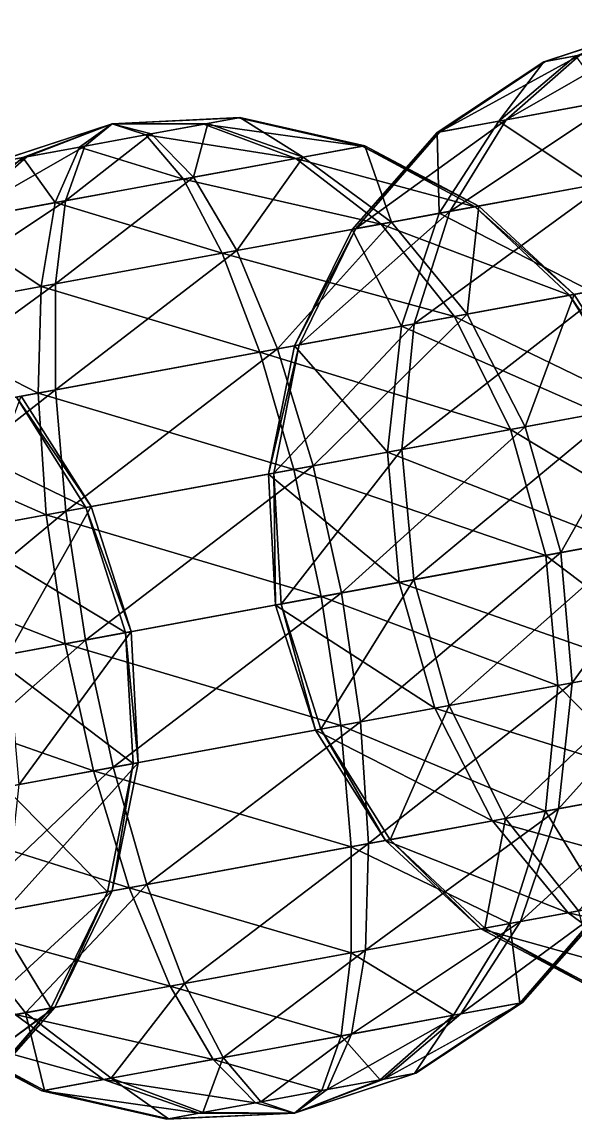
# Model space of a CAD drawing. Header units: metres. Extents: x -550 to 12, y -466 to 28.
# Drawn here: x -115.4 to -82.4, y -279.7 to -214.3 of the extents above; entities that cross this region are included whole.
import ezdxf

# ---------------------------------------------------------------- set-up
doc = ezdxf.new("R2010")
doc.units = ezdxf.units.M

msp = doc.modelspace()

# ---------------------------------------------------------------- linework, layer by layer
for points in [[(-82.3947, -216.31583, -994.4857), (-77.06645, -214.29567, -999.8581), (-84.29786, -216.66614, -998.0084), (-84.29776, -216.66603, -998.0083)], [(-84.29786, -216.66614, -998.0084), (-77.06645, -214.29567, -999.8581), (-84.21378, -216.65067, -1002.0268), (-84.213684, -216.65056, -1002.0267)], [(-84.21378, -216.65067, -1002.0268), (-77.06645, -214.29567, -999.8581), (-82.165, -216.27356, -1005.464), (-82.1649, -216.27345, -1005.46387)], [(-86.546, -220.1273, -1010.68787), (-82.165, -216.27356, -1005.464), (-78.700485, -215.63585, -1007.3992), (-78.700386, -215.63574, -1007.39905)], [(-86.546, -220.1273, -1010.68787), (-78.700485, -215.63585, -1007.3992), (-79.853065, -218.89536, -1014.4263), (-79.85297, -218.89525, -1014.42615)], [(-90.50394, -220.85583, -1004.04767), (-84.21378, -216.65067, -1002.0268), (-82.165, -216.27356, -1005.464), (-82.1649, -216.27345, -1005.46387)], [(-90.50394, -220.85583, -1004.04767), (-82.165, -216.27356, -1005.464), (-86.546, -220.1273, -1010.68787), (-86.5459, -220.1272, -1010.68774)], [(-80.45923, -219.00693, -985.4551), (-82.3947, -216.31583, -994.4857), (-86.98973, -220.20898, -989.4795), (-86.98963, -220.20888, -989.4794)], [(-86.98973, -220.20898, -989.4795), (-82.3947, -216.31583, -994.4857), (-84.29786, -216.66614, -998.0084), (-84.29776, -216.66603, -998.0083)], [(-90.66635, -220.88574, -996.28485), (-84.29786, -216.66614, -998.0084), (-84.21378, -216.65067, -1002.0268), (-84.213684, -216.65056, -1002.0267)], [(-90.66635, -220.88574, -996.28485), (-84.21378, -216.65067, -1002.0268), (-90.50394, -220.85583, -1004.04767), (-90.50384, -220.85573, -1004.04755)], [(-86.98973, -220.20898, -989.4795), (-84.29786, -216.66614, -998.0084), (-90.66635, -220.88574, -996.28485), (-90.66625, -220.88564, -996.2847)], [(-89.91087, -225.59433, -1015.17377), (-86.546, -220.1273, -1010.68787), (-79.853065, -218.89536, -1014.4263), (-79.85297, -218.89525, -1014.42615)], [(-89.91087, -225.59433, -1015.17377), (-79.853065, -218.89536, -1014.4263), (-80.44564, -223.85208, -1020.46063), (-80.44554, -223.85197, -1020.4605)], [(-81.30288, -224.00987, -979.48914), (-80.45923, -219.00693, -985.4551), (-86.98973, -220.20898, -989.4795), (-86.98963, -220.20888, -989.4794)], [(-115.357574, -222.38324, -879.2614), (-110.02933, -220.36308, -884.6338), (-117.260735, -222.73355, -882.7841), (-117.260635, -222.73344, -882.784)], [(-117.260735, -222.73355, -882.7841), (-110.02933, -220.36308, -884.6338), (-117.17666, -222.71808, -886.8025), (-117.17656, -222.71797, -886.80237)], [(-117.17666, -222.71808, -886.8025), (-110.02933, -220.36308, -884.6338), (-115.12788, -222.34097, -890.2397), (-115.12778, -222.34087, -890.23956)], [(-111.977135, -221.76102, -877.1782), (-110.02933, -220.36308, -884.6338), (-115.357574, -222.38324, -879.2614), (-115.357475, -222.38313, -879.2613)], [(-115.12788, -222.34097, -890.2397), (-110.02933, -220.36308, -884.6338), (-111.66336, -221.70326, -892.17487), (-111.66326, -221.70316, -892.17474)], [(-108.02519, -221.03358, -877.0927), (-110.02933, -220.36308, -884.6338), (-111.977135, -221.76102, -877.1782), (-111.977036, -221.76091, -877.1781)], [(-111.66336, -221.70326, -892.17487), (-110.02933, -220.36308, -884.6338), (-107.711426, -220.97583, -892.08936), (-107.71133, -220.97572, -892.08923)], [(-104.33098, -220.3536, -890.00616), (-110.02933, -220.36308, -884.6338), (-102.427826, -220.0033, -886.48346), (-102.42773, -220.00319, -886.48334)], [(-102.427826, -220.0033, -886.48346), (-110.02933, -220.36308, -884.6338), (-102.5119, -220.01877, -882.4651), (-102.5118, -220.01866, -882.46497)], [(-102.5119, -220.01877, -882.4651), (-110.02933, -220.36308, -884.6338), (-104.56068, -220.39587, -879.0279), (-104.56058, -220.39577, -879.0278)], [(-107.711426, -220.97583, -892.08936), (-110.02933, -220.36308, -884.6338), (-104.33098, -220.3536, -890.00616), (-104.33088, -220.3535, -890.00604)], [(-104.56068, -220.39587, -879.0279), (-110.02933, -220.36308, -884.6338), (-108.02519, -221.03358, -877.0927), (-108.02509, -221.03348, -877.0926)], [(-99.094604, -222.43712, -873.804), (-104.56068, -220.39587, -879.0279), (-108.02519, -221.03358, -877.0927), (-108.02509, -221.03348, -877.0926)], [(-105.18138, -223.5575, -899.0368), (-107.711426, -220.97583, -892.08936), (-104.33098, -220.3536, -890.00616), (-104.33088, -220.3535, -890.00604)], [(-105.18138, -223.5575, -899.0368), (-104.33098, -220.3536, -890.00616), (-98.65086, -222.35544, -895.0124), (-98.650764, -222.35533, -895.01227)], [(-95.136665, -221.70859, -880.4442), (-102.5119, -220.01877, -882.4651), (-104.56068, -220.39587, -879.0279), (-104.56058, -220.39577, -879.0278)], [(-95.136665, -221.70859, -880.4442), (-104.56068, -220.39587, -879.0279), (-99.094604, -222.43712, -873.804), (-99.094505, -222.43701, -873.8039)], [(-98.65086, -222.35544, -895.0124), (-104.33098, -220.3536, -890.00616), (-102.427826, -220.0033, -886.48346), (-102.42773, -220.00319, -886.48334)], [(-94.97424, -221.67868, -888.20703), (-102.427826, -220.0033, -886.48346), (-102.5119, -220.01877, -882.4651), (-102.5118, -220.01866, -882.46497)], [(-94.97424, -221.67868, -888.20703), (-102.5119, -220.01877, -882.4651), (-95.136665, -221.70859, -880.4442), (-95.136566, -221.70848, -880.4441)], [(-98.65086, -222.35544, -895.0124), (-102.427826, -220.0033, -886.48346), (-94.97424, -221.67868, -888.20703), (-94.974144, -221.67857, -888.2069)], [(-95.50824, -226.62462, -1005.7831), (-90.50394, -220.85583, -1004.04767), (-86.546, -220.1273, -1010.68787), (-86.5459, -220.1272, -1010.68774)], [(-95.50824, -226.62462, -1005.7831), (-86.546, -220.1273, -1010.68787), (-89.91087, -225.59433, -1015.17377), (-89.910774, -225.59422, -1015.17365)], [(-90.538414, -225.70984, -985.18054), (-86.98973, -220.20898, -989.4795), (-90.66635, -220.88574, -996.28485), (-90.66625, -220.88564, -996.2847)], [(-81.30288, -224.00987, -979.48914), (-86.98973, -220.20898, -989.4795), (-90.538414, -225.70984, -985.18054), (-90.538315, -225.70973, -985.1804)], [(-112.81594, -224.96277, -899.20197), (-111.66336, -221.70326, -892.17487), (-107.711426, -220.97583, -892.08936), (-107.71133, -220.97572, -892.08923)], [(-112.81594, -224.96277, -899.20197), (-107.711426, -220.97583, -892.08936), (-105.18138, -223.5575, -899.0368), (-105.18128, -223.55739, -899.0367)], [(-105.78754, -223.66907, -870.0656), (-108.02519, -221.03358, -877.0927), (-111.977135, -221.76102, -877.1782), (-111.977036, -221.76091, -877.1781)], [(-99.094604, -222.43712, -873.804), (-108.02519, -221.03358, -877.0927), (-105.78754, -223.66907, -870.0656), (-105.78744, -223.66896, -870.0655)], [(-95.737946, -226.6669, -994.80475), (-90.66635, -220.88574, -996.28485), (-90.50394, -220.85583, -1004.04767), (-90.50384, -220.85573, -1004.04755)], [(-95.737946, -226.6669, -994.80475), (-90.50394, -220.85583, -1004.04767), (-95.50824, -226.62462, -1005.7831), (-95.50814, -226.62451, -1005.78296)], [(-90.538414, -225.70984, -985.18054), (-90.66635, -220.88574, -996.28485), (-95.737946, -226.6669, -994.80475), (-95.73785, -226.6668, -994.8046)], [(-119.50887, -226.19472, -895.46356), (-115.12788, -222.34097, -890.2397), (-111.66336, -221.70326, -892.17487), (-111.66326, -221.70316, -892.17474)], [(-119.50887, -226.19472, -895.46356), (-111.66336, -221.70326, -892.17487), (-112.81594, -224.96277, -899.20197), (-112.81584, -224.96266, -899.20184)], [(-113.422104, -225.07434, -870.2308), (-111.977135, -221.76102, -877.1782), (-115.357574, -222.38324, -879.2614), (-115.357475, -222.38313, -879.2613)], [(-105.78754, -223.66907, -870.0656), (-111.977135, -221.76102, -877.1782), (-113.422104, -225.07434, -870.2308), (-113.422005, -225.07423, -870.23065)], [(-88.40625, -225.31738, -878.7088), (-95.136665, -221.70859, -880.4442), (-99.094604, -222.43712, -873.804), (-99.094505, -222.43701, -873.8039)], [(-93.376076, -226.23216, -899.31134), (-98.65086, -222.35544, -895.0124), (-94.97424, -221.67868, -888.20703), (-94.974144, -221.67857, -888.2069)], [(-88.17655, -225.2751, -889.68713), (-94.97424, -221.67868, -888.20703), (-95.136665, -221.70859, -880.4442), (-95.136566, -221.70848, -880.4441)], [(-88.17655, -225.2751, -889.68713), (-95.136665, -221.70859, -880.4442), (-88.40625, -225.31738, -878.7088), (-88.40615, -225.31728, -878.7087)], [(-93.376076, -226.23216, -899.31134), (-94.97424, -221.67868, -888.20703), (-88.17655, -225.2751, -889.68713), (-88.17645, -225.275, -889.687)], [(-123.46681, -226.92325, -888.82336), (-117.17666, -222.71808, -886.8025), (-115.12788, -222.34097, -890.2397), (-115.12778, -222.34087, -890.23956)], [(-123.46681, -226.92325, -888.82336), (-115.12788, -222.34097, -890.2397), (-119.50887, -226.19472, -895.46356), (-119.50877, -226.19461, -895.46344)], [(-113.422104, -225.07434, -870.2308), (-115.357574, -222.38324, -879.2614), (-119.95261, -226.2764, -874.2552), (-119.95251, -226.27629, -874.25507)], [(-119.95261, -226.2764, -874.2552), (-115.357574, -222.38324, -879.2614), (-117.260735, -222.73355, -882.7841), (-117.260635, -222.73344, -882.784)], [(-94.003624, -226.34767, -869.3181), (-99.094604, -222.43712, -873.804), (-105.78754, -223.66907, -870.0656), (-105.78744, -223.66896, -870.0655)], [(-102.61162, -227.93213, -905.00275), (-105.18138, -223.5575, -899.0368), (-98.65086, -222.35544, -895.0124), (-98.650764, -222.35533, -895.01227)], [(-102.61162, -227.93213, -905.00275), (-98.65086, -222.35544, -895.0124), (-93.376076, -226.23216, -899.31134), (-93.37598, -226.23206, -899.3112)], [(-88.40625, -225.31738, -878.7088), (-99.094604, -222.43712, -873.804), (-94.003624, -226.34767, -869.3181), (-94.003525, -226.34756, -869.318)], [(-103.46886, -228.08992, -864.03125), (-105.78754, -223.66907, -870.0656), (-113.422104, -225.07434, -870.2308), (-113.422005, -225.07423, -870.23065)], [(-113.408516, -229.9195, -905.2363), (-112.81594, -224.96277, -899.20197), (-105.18138, -223.5575, -899.0368), (-105.18128, -223.55739, -899.0367)], [(-113.408516, -229.9195, -905.2363), (-105.18138, -223.5575, -899.0368), (-102.61162, -227.93213, -905.00275), (-102.61152, -227.93202, -905.0026)], [(-105.18138, -223.5575, -899.0368), (-105.18138, -223.5575, -899.0368), (-112.81594, -224.96277, -899.20197), (-112.81584, -224.96266, -899.20184)], [(-94.003624, -226.34767, -869.3181), (-105.78754, -223.66907, -870.0656), (-103.46886, -228.08992, -864.03125), (-103.46876, -228.08981, -864.0311)], [(-92.03033, -232.30203, -1018.61584), (-89.91087, -225.59433, -1015.17377), (-80.44564, -223.85208, -1020.46063), (-80.44554, -223.85197, -1020.4605)], [(-92.03033, -232.30203, -1018.61584), (-80.44564, -223.85208, -1020.46063), (-80.43783, -230.16823, -1025.091), (-80.43773, -230.16812, -1025.0908)], [(-81.487724, -230.36148, -974.9113), (-81.30288, -224.00987, -979.48914), (-90.538414, -225.70984, -985.18054), (-90.538315, -225.70973, -985.1804)], [(-122.87375, -231.66174, -899.94946), (-119.50887, -226.19472, -895.46356), (-112.81594, -224.96277, -899.20197), (-112.81584, -224.96266, -899.20184)], [(-122.87375, -231.66174, -899.94946), (-112.81594, -224.96277, -899.20197), (-113.408516, -229.9195, -905.2363), (-113.40842, -229.91939, -905.2362)], [(-114.265755, -230.07729, -864.26483), (-113.422104, -225.07434, -870.2308), (-119.95261, -226.2764, -874.2552), (-119.95251, -226.27629, -874.25507)], [(-103.46886, -228.08992, -864.03125), (-113.422104, -225.07434, -870.2308), (-114.265755, -230.07729, -864.26483), (-114.265656, -230.07718, -864.2647)], [(-98.88567, -233.56389, -1007.1147), (-95.50824, -226.62462, -1005.7831), (-89.91087, -225.59433, -1015.17377), (-89.910774, -225.59422, -1015.17365)], [(-98.88567, -233.56389, -1007.1147), (-89.91087, -225.59433, -1015.17377), (-92.03033, -232.30203, -1018.61584), (-92.03023, -232.30193, -1018.6157)], [(-92.798904, -232.44351, -981.88184), (-90.538414, -225.70984, -985.18054), (-95.737946, -226.6669, -994.80475), (-95.73785, -226.6668, -994.8046)], [(-82.779305, -230.59923, -877.3772), (-88.40625, -225.31738, -878.7088), (-94.003624, -226.34767, -869.3181), (-94.003525, -226.34756, -869.318)], [(-88.86607, -231.7196, -902.61005), (-93.376076, -226.23216, -899.31134), (-88.17655, -225.2751, -889.68713), (-88.17645, -225.275, -889.687)], [(-81.487724, -230.36148, -974.9113), (-90.538414, -225.70984, -985.18054), (-92.798904, -232.44351, -981.88184), (-92.798805, -232.4434, -981.8817)], [(-88.86607, -231.7196, -902.61005), (-88.17655, -225.2751, -889.68713), (-82.497986, -230.54744, -890.8228), (-82.49789, -230.54733, -890.8227)], [(-82.497986, -230.54744, -890.8228), (-88.17655, -225.2751, -889.68713), (-88.40625, -225.31738, -878.7088), (-88.40615, -225.31728, -878.7087)], [(-82.497986, -230.54744, -890.8228), (-88.40625, -225.31738, -878.7088), (-82.779305, -230.59923, -877.3772), (-82.779205, -230.59912, -877.3771)], [(-114.265755, -230.07729, -864.26483), (-119.95261, -226.2764, -874.2552), (-123.50129, -231.77725, -869.95624), (-123.50119, -231.77715, -869.9561)], [(-89.63466, -231.86107, -865.87604), (-94.003624, -226.34767, -869.3181), (-103.46886, -228.08992, -864.03125), (-103.46876, -228.08981, -864.0311)], [(-100.17725, -233.80164, -909.58057), (-102.61162, -227.93213, -905.00275), (-93.376076, -226.23216, -899.31134), (-93.37598, -226.23206, -899.3112)], [(-100.17725, -233.80164, -909.58057), (-93.376076, -226.23216, -899.31134), (-88.86607, -231.7196, -902.61005), (-88.865974, -231.7195, -902.6099)], [(-82.779305, -230.59923, -877.3772), (-94.003624, -226.34767, -869.3181), (-89.63466, -231.86107, -865.87604), (-89.63456, -231.86096, -865.8759)], [(-99.16699, -233.61566, -993.66907), (-95.737946, -226.6669, -994.80475), (-95.50824, -226.62462, -1005.7831), (-95.50814, -226.62451, -1005.78296)], [(-99.16699, -233.61566, -993.66907), (-95.50824, -226.62462, -1005.7831), (-98.88567, -233.56389, -1007.1147), (-98.885574, -233.56378, -1007.11456)], [(-92.798904, -232.44351, -981.88184), (-95.737946, -226.6669, -994.80475), (-99.16699, -233.61566, -993.66907), (-99.16689, -233.61555, -993.66895)], [(-101.22715, -233.99487, -859.40094), (-103.46886, -228.08992, -864.03125), (-114.265755, -230.07729, -864.26483), (-114.265656, -230.07718, -864.2647)], [(-113.4007, -236.23564, -909.86664), (-113.408516, -229.9195, -905.2363), (-102.61162, -227.93213, -905.00275), (-102.61152, -227.93202, -905.0026)], [(-102.61162, -227.93213, -905.00275), (-102.61162, -227.93213, -905.00275), (-113.408516, -229.9195, -905.2363), (-113.40842, -229.91939, -905.2362)], [(-113.4007, -236.23564, -909.86664), (-102.61162, -227.93213, -905.00275), (-100.17725, -233.80164, -909.58057), (-100.177155, -233.80153, -909.58044)], [(-89.63466, -231.86107, -865.87604), (-103.46886, -228.08992, -864.03125), (-101.22715, -233.99487, -859.40094), (-101.22705, -233.99477, -859.4008)], [(-124.9932, -238.36945, -903.39154), (-122.87375, -231.66174, -899.94946), (-113.408516, -229.9195, -905.2363), (-113.40842, -229.91939, -905.2362)], [(-124.9932, -238.36945, -903.39154), (-113.408516, -229.9195, -905.2363), (-113.4007, -236.23564, -909.86664), (-113.400604, -236.23553, -909.8665)], [(-114.4506, -236.4289, -859.687), (-114.265755, -230.07729, -864.26483), (-123.50129, -231.77725, -869.95624), (-123.50119, -231.77715, -869.9561)], [(-101.22715, -233.99487, -859.40094), (-114.265755, -230.07729, -864.26483), (-114.4506, -236.4289, -859.687), (-114.4505, -236.42879, -859.6869)], [(-92.75991, -239.7933, -1020.77966), (-92.03033, -232.30203, -1018.61584), (-80.43783, -230.16823, -1025.091), (-80.43773, -230.16812, -1025.0908)], [(-92.75991, -239.7933, -1020.77966), (-80.43783, -230.16823, -1025.091), (-79.83016, -237.41336, -1028.0017), (-79.83006, -237.41325, -1028.0016)], [(-81.001175, -237.62889, -972.03357), (-81.487724, -230.36148, -974.9113), (-92.798904, -232.44351, -981.88184), (-92.798805, -232.4434, -981.8817)], [(-78.639305, -237.19415, -876.54016), (-82.779305, -230.59923, -877.3772), (-89.63466, -231.86107, -865.87604), (-89.63456, -231.86096, -865.8759)], [(-85.42822, -238.44379, -904.6837), (-88.86607, -231.7196, -902.61005), (-82.497986, -230.54744, -890.8228), (-82.49789, -230.54733, -890.8227)], [(-85.42822, -238.44379, -904.6837), (-82.497986, -230.54744, -890.8228), (-78.32553, -237.1364, -891.53674), (-78.32543, -237.13629, -891.5366)], [(-78.32553, -237.1364, -891.53674), (-82.497986, -230.54744, -890.8228), (-82.779305, -230.59923, -877.3772), (-82.779205, -230.59912, -877.3771)], [(-78.32553, -237.1364, -891.53674), (-82.779305, -230.59923, -877.3772), (-78.639305, -237.19415, -876.54016), (-78.639206, -237.19405, -876.54004)], [(-114.4506, -236.4289, -859.687), (-123.50129, -231.77725, -869.95624), (-125.76178, -238.51093, -866.65753), (-125.76168, -238.51082, -866.6574)], [(-86.28546, -238.60158, -863.7122), (-89.63466, -231.86107, -865.87604), (-101.22715, -233.99487, -859.40094), (-101.22705, -233.99477, -859.4008)], [(-98.0442, -240.76598, -912.4583), (-100.17725, -233.80164, -909.58057), (-88.86607, -231.7196, -902.61005), (-88.865974, -231.7195, -902.6099)], [(-98.0442, -240.76598, -912.4583), (-88.86607, -231.7196, -902.61005), (-85.42822, -238.44379, -904.6837), (-85.42812, -238.44368, -904.6836)], [(-78.639305, -237.19415, -876.54016), (-89.63466, -231.86107, -865.87604), (-86.28546, -238.60158, -863.7122), (-86.28536, -238.60147, -863.7121)], [(-100.40606, -241.20071, -1007.9517), (-98.88567, -233.56389, -1007.1147), (-92.03033, -232.30203, -1018.61584), (-92.03023, -232.30193, -1018.6157)], [(-100.40606, -241.20071, -1007.9517), (-92.03033, -232.30203, -1018.61584), (-92.75991, -239.7933, -1020.77966), (-92.75981, -239.7932, -1020.77954)], [(-93.61715, -239.9511, -979.80817), (-92.798904, -232.44351, -981.88184), (-99.16699, -233.61566, -993.66907), (-99.16689, -233.61555, -993.66895)], [(-81.001175, -237.62889, -972.03357), (-92.798904, -232.44351, -981.88184), (-93.61715, -239.9511, -979.80817), (-93.61705, -239.95099, -979.80804)], [(-100.71983, -241.25847, -992.95514), (-99.16699, -233.61566, -993.66907), (-98.88567, -233.56389, -1007.1147), (-98.885574, -233.56378, -1007.11456)], [(-100.71983, -241.25847, -992.95514), (-98.88567, -233.56389, -1007.1147), (-100.40606, -241.20071, -1007.9517), (-100.40596, -241.2006, -1007.9516)], [(-99.21521, -240.98152, -856.49023), (-101.22715, -233.99487, -859.40094), (-114.4506, -236.4289, -859.687), (-114.4505, -236.42879, -859.6869)], [(-112.79304, -243.48077, -912.77734), (-113.4007, -236.23564, -909.86664), (-100.17725, -233.80164, -909.58057), (-100.177155, -233.80153, -909.58044)], [(-100.17725, -233.80164, -909.58057), (-100.17725, -233.80164, -909.58057), (-113.4007, -236.23564, -909.86664), (-113.400604, -236.23553, -909.8665)], [(-112.79304, -243.48077, -912.77734), (-100.17725, -233.80164, -909.58057), (-98.0442, -240.76598, -912.4583), (-98.0441, -240.76587, -912.4582)], [(-86.28546, -238.60158, -863.7122), (-101.22715, -233.99487, -859.40094), (-99.21521, -240.98152, -856.49023), (-99.21511, -240.98141, -856.4901)], [(-93.61715, -239.9511, -979.80817), (-99.16699, -233.61566, -993.66907), (-100.71983, -241.25847, -992.95514), (-100.719734, -241.25836, -992.955)], [(-113.96405, -243.6963, -856.80927), (-114.4506, -236.4289, -859.687), (-125.76178, -238.51093, -866.65753), (-125.76168, -238.51082, -866.6574)], [(-125.722786, -245.86072, -905.55536), (-124.9932, -238.36945, -903.39154), (-113.4007, -236.23564, -909.86664), (-113.400604, -236.23553, -909.8665)], [(-125.722786, -245.86072, -905.55536), (-113.4007, -236.23564, -909.86664), (-112.79304, -243.48077, -912.77734), (-112.79294, -243.48067, -912.7772)], [(-111.60218, -243.26157, -761.3159), (-115.74218, -236.66664, -762.15295), (-122.597534, -237.92848, -750.6518), (-122.597435, -237.92838, -750.6517)], [(-118.3911, -244.5112, -789.4595), (-115.46086, -236.61485, -775.5986), (-111.28841, -243.20381, -776.3125), (-111.28831, -243.2037, -776.3124)], [(-111.28841, -243.20381, -776.3125), (-115.46086, -236.61485, -775.5986), (-115.74218, -236.66664, -762.15295), (-115.74208, -236.66653, -762.15283)], [(-111.28841, -243.20381, -776.3125), (-115.74218, -236.66664, -762.15295), (-111.60218, -243.26157, -761.3159), (-111.60208, -243.26146, -761.3158)], [(-99.21521, -240.98152, -856.49023), (-114.4506, -236.4289, -859.687), (-113.96405, -243.6963, -856.80927), (-113.96395, -243.6962, -856.80914)], [(-92.04991, -247.55763, -1021.5177), (-92.75991, -239.7933, -1020.77966), (-79.83016, -237.41336, -1028.0017), (-79.83006, -237.41325, -1028.0016)], [(-92.04991, -247.55763, -1021.5177), (-79.83016, -237.41336, -1028.0017), (-78.664055, -245.09372, -1028.9945), (-78.663956, -245.09361, -1028.9944)], [(-76.26839, -244.65277, -876.25464), (-78.639305, -237.19415, -876.54016), (-86.28546, -238.60158, -863.7122), (-86.28536, -238.60147, -863.7121)], [(-83.29678, -245.94647, -905.391), (-85.42822, -238.44379, -904.6837), (-78.32553, -237.1364, -891.53674), (-78.32543, -237.13629, -891.5366)], [(-83.29678, -245.94647, -905.391), (-78.32553, -237.1364, -891.53674), (-75.94354, -244.59297, -891.7803), (-75.94344, -244.59286, -891.78015)], [(-111.60218, -243.26157, -761.3159), (-122.597534, -237.92848, -750.6518), (-119.24834, -244.66899, -748.488), (-119.24824, -244.66888, -748.48785)], [(-79.87637, -245.31688, -971.052), (-81.001175, -237.62889, -972.03357), (-93.61715, -239.9511, -979.80817), (-93.61705, -239.95099, -979.80804)], [(-113.96405, -243.6963, -856.80927), (-125.76178, -238.51093, -866.65753), (-126.580025, -246.01851, -864.58386), (-126.579926, -246.0184, -864.58374)], [(-84.184265, -246.10982, -862.9742), (-86.28546, -238.60158, -863.7122), (-99.21521, -240.98152, -856.49023), (-99.21511, -240.98141, -856.4901)], [(-96.3578, -248.35059, -913.4399), (-98.0442, -240.76598, -912.4583), (-85.42822, -238.44379, -904.6837), (-85.42812, -238.44368, -904.6836)], [(-96.3578, -248.35059, -913.4399), (-85.42822, -238.44379, -904.6837), (-83.29678, -245.94647, -905.391), (-83.296684, -245.94637, -905.39087)], [(-76.26839, -244.65277, -876.25464), (-86.28546, -238.60158, -863.7122), (-84.184265, -246.10982, -862.9742), (-84.184166, -246.10971, -862.97406)], [(-92.93739, -247.721, -979.1009), (-93.61715, -239.9511, -979.80817), (-100.71983, -241.25847, -992.95514), (-100.719734, -241.25836, -992.955)], [(-99.96579, -249.0147, -1008.23724), (-100.40606, -241.20071, -1007.9517), (-92.75991, -239.7933, -1020.77966), (-92.75981, -239.7932, -1020.77954)], [(-99.96579, -249.0147, -1008.23724), (-92.75991, -239.7933, -1020.77966), (-92.04991, -247.55763, -1021.5177), (-92.04981, -247.55753, -1021.5176)], [(-79.87637, -245.31688, -971.052), (-93.61715, -239.9511, -979.80817), (-92.93739, -247.721, -979.1009), (-92.937294, -247.72089, -979.10077)], [(-111.62693, -251.16113, -913.77014), (-112.79304, -243.48077, -912.77734), (-98.0442, -240.76598, -912.4583), (-98.0441, -240.76587, -912.4582)], [(-98.0442, -240.76598, -912.4583), (-98.0442, -240.76598, -912.4583), (-112.79304, -243.48077, -912.77734), (-112.79294, -243.48067, -912.7772)], [(-111.62693, -251.16113, -913.77014), (-98.0442, -240.76598, -912.4583), (-96.3578, -248.35059, -913.4399), (-96.357704, -248.35048, -913.43976)], [(-97.57013, -248.57373, -855.49744), (-99.21521, -240.98152, -856.49023), (-113.96405, -243.6963, -856.80927), (-113.96395, -243.6962, -856.80914)], [(-100.290634, -249.07448, -992.7116), (-100.71983, -241.25847, -992.95514), (-100.40606, -241.20071, -1007.9517), (-100.40596, -241.2006, -1007.9516)], [(-92.93739, -247.721, -979.1009), (-100.71983, -241.25847, -992.95514), (-100.290634, -249.07448, -992.7116), (-100.290535, -249.07437, -992.7115)], [(-100.290634, -249.07448, -992.7116), (-100.40606, -241.20071, -1007.9517), (-99.96579, -249.0147, -1008.23724), (-99.96569, -249.01459, -1008.2371)], [(-84.184265, -246.10982, -862.9742), (-99.21521, -240.98152, -856.49023), (-97.57013, -248.57373, -855.49744), (-97.57003, -248.57362, -855.4973)], [(-109.23126, -250.72018, -761.0304), (-111.60218, -243.26157, -761.3159), (-119.24834, -244.66899, -748.488), (-119.24824, -244.66888, -748.48785)], [(-116.25966, -252.01389, -790.16675), (-118.3911, -244.5112, -789.4595), (-111.28841, -243.20381, -776.3125), (-111.28831, -243.2037, -776.3124)], [(-116.25966, -252.01389, -790.16675), (-111.28841, -243.20381, -776.3125), (-108.90642, -250.66039, -776.556), (-108.90632, -250.66028, -776.5559)], [(-108.90642, -250.66039, -776.556), (-111.28841, -243.20381, -776.3125), (-111.60218, -243.26157, -761.3159), (-111.60208, -243.26146, -761.3158)], [(-108.90642, -250.66039, -776.556), (-111.60218, -243.26157, -761.3159), (-109.23126, -250.72018, -761.0304), (-109.23116, -250.72008, -761.0303)], [(-112.83925, -251.3843, -855.8277), (-113.96405, -243.6963, -856.80927), (-126.580025, -246.01851, -864.58386), (-126.579926, -246.0184, -864.58374)], [(-125.01279, -253.62505, -906.2934), (-125.722786, -245.86072, -905.55536), (-112.79304, -243.48077, -912.77734), (-112.79294, -243.48067, -912.7772)], [(-125.01279, -253.62505, -906.2934), (-112.79304, -243.48077, -912.77734), (-111.62693, -251.16113, -913.77014), (-111.62683, -251.16103, -913.77)], [(-97.57013, -248.57373, -855.49744), (-113.96405, -243.6963, -856.80927), (-112.83925, -251.3843, -855.8277), (-112.83915, -251.38419, -855.8276)], [(-109.23126, -250.72018, -761.0304), (-119.24834, -244.66899, -748.488), (-117.14714, -252.17723, -747.74994), (-117.14704, -252.17712, -747.7498)], [(-75.82812, -252.46674, -876.54016), (-76.26839, -244.65277, -876.25464), (-84.184265, -246.10982, -862.9742), (-84.184166, -246.10971, -862.97406)], [(-82.61703, -253.71635, -904.6837), (-83.29678, -245.94647, -905.391), (-75.94354, -244.59297, -891.7803), (-75.94344, -244.59286, -891.78015)], [(-82.61703, -253.71635, -904.6837), (-75.94354, -244.59297, -891.7803), (-75.51434, -252.40898, -891.53674), (-75.514244, -252.40887, -891.5366)], [(-78.18998, -252.90147, -972.03357), (-79.87637, -245.31688, -971.052), (-92.93739, -247.721, -979.1009), (-92.937294, -247.72089, -979.10077)], [(-89.948715, -255.06587, -1020.77966), (-92.04991, -247.55763, -1021.5177), (-78.664055, -245.09372, -1028.9945), (-78.663956, -245.09361, -1028.9944)], [(-89.948715, -255.06587, -1020.77966), (-78.664055, -245.09372, -1028.9945), (-77.018974, -252.68593, -1028.0017), (-77.018875, -252.68582, -1028.0016)], [(-112.83925, -251.3843, -855.8277), (-126.580025, -246.01851, -864.58386), (-125.90027, -253.7884, -863.8766), (-125.90017, -253.7883, -863.87646)], [(-95.23301, -256.03854, -912.4583), (-96.3578, -248.35059, -913.4399), (-83.29678, -245.94647, -905.391), (-83.296684, -245.94637, -905.39087)], [(-95.23301, -256.03854, -912.4583), (-83.29678, -245.94647, -905.391), (-82.61703, -253.71635, -904.6837), (-82.61693, -253.71625, -904.6836)], [(-83.474266, -253.87415, -863.7122), (-84.184265, -246.10982, -862.9742), (-97.57013, -248.57373, -855.49744), (-97.57003, -248.57362, -855.4973)], [(-75.82812, -252.46674, -876.54016), (-84.184265, -246.10982, -862.9742), (-83.474266, -253.87415, -863.7122), (-83.47417, -253.87404, -863.7121)], [(-90.805954, -255.22366, -979.80817), (-92.93739, -247.721, -979.1009), (-100.290634, -249.07448, -992.7116), (-100.290535, -249.07437, -992.7115)], [(-97.59487, -256.4733, -1007.9517), (-99.96579, -249.0147, -1008.23724), (-92.04991, -247.55763, -1021.5177), (-92.04981, -247.55753, -1021.5176)], [(-97.59487, -256.4733, -1007.9517), (-92.04991, -247.55763, -1021.5177), (-89.948715, -255.06587, -1020.77966), (-89.948616, -255.06577, -1020.77954)], [(-78.18998, -252.90147, -972.03357), (-92.93739, -247.721, -979.1009), (-90.805954, -255.22366, -979.80817), (-90.805855, -255.22356, -979.80804)], [(-96.404015, -256.2541, -856.49023), (-97.57013, -248.57373, -855.49744), (-112.83925, -251.3843, -855.8277), (-112.83915, -251.38419, -855.8276)], [(-109.98185, -258.75333, -912.77734), (-111.62693, -251.16113, -913.77014), (-96.3578, -248.35059, -913.4399), (-96.357704, -248.35048, -913.43976)], [(-96.3578, -248.35059, -913.4399), (-96.3578, -248.35059, -913.4399), (-111.62693, -251.16113, -913.77014), (-111.62683, -251.16103, -913.77)], [(-109.98185, -258.75333, -912.77734), (-96.3578, -248.35059, -913.4399), (-95.23301, -256.03854, -912.4583), (-95.23291, -256.03845, -912.4582)], [(-83.474266, -253.87415, -863.7122), (-97.57013, -248.57373, -855.49744), (-96.404015, -256.2541, -856.49023), (-96.403915, -256.254, -856.4901)], [(-97.908646, -256.53104, -992.95514), (-100.290634, -249.07448, -992.7116), (-99.96579, -249.0147, -1008.23724), (-99.96569, -249.01459, -1008.2371)], [(-90.805954, -255.22366, -979.80817), (-100.290634, -249.07448, -992.7116), (-97.908646, -256.53104, -992.95514), (-97.90855, -256.53094, -992.955)], [(-97.908646, -256.53104, -992.95514), (-99.96579, -249.0147, -1008.23724), (-97.59487, -256.4733, -1007.9517), (-97.59477, -256.4732, -1007.9516)], [(-122.91159, -261.1333, -905.55536), (-125.01279, -253.62505, -906.2934), (-111.62693, -251.16113, -913.77014), (-111.62683, -251.16103, -913.77)], [(-122.91159, -261.1333, -905.55536), (-111.62693, -251.16113, -913.77014), (-109.98185, -258.75333, -912.77734), (-109.98175, -258.75323, -912.7772)], [(-108.79099, -258.53415, -761.3159), (-109.23126, -250.72018, -761.0304), (-117.14714, -252.17723, -747.74994), (-117.14704, -252.17712, -747.7498)], [(-115.5799, -259.78378, -789.4595), (-116.25966, -252.01389, -790.16675), (-108.90642, -250.66039, -776.556), (-108.90632, -250.66028, -776.5559)], [(-115.5799, -259.78378, -789.4595), (-108.90642, -250.66039, -776.556), (-108.47722, -258.47638, -776.3125), (-108.47712, -258.4763, -776.3124)], [(-108.47722, -258.47638, -776.3125), (-108.90642, -250.66039, -776.556), (-109.23126, -250.72018, -761.0304), (-109.23116, -250.72008, -761.0303)], [(-108.47722, -258.47638, -776.3125), (-109.23126, -250.72018, -761.0304), (-108.79099, -258.53415, -761.3159), (-108.79089, -258.53406, -761.3158)], [(-111.152855, -258.96887, -856.80927), (-112.83925, -251.3843, -855.8277), (-125.90027, -253.7884, -863.8766), (-125.90017, -253.7883, -863.87646)], [(-96.404015, -256.2541, -856.49023), (-112.83925, -251.3843, -855.8277), (-111.152855, -258.96887, -856.80927), (-111.152756, -258.96878, -856.80914)], [(-108.79099, -258.53415, -761.3159), (-117.14714, -252.17723, -747.74994), (-116.43714, -259.94156, -748.488), (-116.43704, -259.94147, -748.48785)], [(-77.3485, -260.10358, -877.3772), (-75.82812, -252.46674, -876.54016), (-83.474266, -253.87415, -863.7122), (-83.47417, -253.87404, -863.7121)], [(-83.43527, -261.22394, -902.61005), (-82.61703, -253.71635, -904.6837), (-75.51434, -252.40898, -891.53674), (-75.514244, -252.40887, -891.5366)], [(-83.43527, -261.22394, -902.61005), (-75.51434, -252.40898, -891.53674), (-77.067184, -260.0518, -890.8228), (-77.067085, -260.0517, -890.8227)], [(-76.05692, -259.8658, -974.9113), (-78.18998, -252.90147, -972.03357), (-90.805954, -255.22366, -979.80817), (-90.805855, -255.22356, -979.80804)], [(-86.59952, -261.80637, -1018.61584), (-89.948715, -255.06587, -1020.77966), (-77.018974, -252.68593, -1028.0017), (-77.018875, -252.68582, -1028.0016)], [(-86.59952, -261.80637, -1018.61584), (-77.018974, -252.68593, -1028.0017), (-75.00703, -259.67258, -1025.091), (-75.00693, -259.6725, -1025.0908)], [(-111.152855, -258.96887, -856.80927), (-125.90027, -253.7884, -863.8766), (-123.76883, -261.29108, -864.58386), (-123.76873, -261.291, -864.58374)], [(-84.20386, -261.36542, -865.87604), (-83.474266, -253.87415, -863.7122), (-96.404015, -256.2541, -856.49023), (-96.403915, -256.254, -856.4901)], [(-94.74645, -263.30597, -909.58057), (-95.23301, -256.03854, -912.4583), (-82.61703, -253.71635, -904.6837), (-82.61693, -253.71625, -904.6836)], [(-94.74645, -263.30597, -909.58057), (-82.61703, -253.71635, -904.6837), (-83.43527, -261.22394, -902.61005), (-83.43517, -261.22385, -902.6099)], [(-77.3485, -260.10358, -877.3772), (-83.474266, -253.87415, -863.7122), (-84.20386, -261.36542, -865.87604), (-84.20376, -261.36533, -865.8759)], [(-93.45487, -263.06824, -1007.1147), (-97.59487, -256.4733, -1007.9517), (-89.948715, -255.06587, -1020.77966), (-89.948616, -255.06577, -1020.77954)], [(-93.45487, -263.06824, -1007.1147), (-89.948715, -255.06587, -1020.77966), (-86.59952, -261.80637, -1018.61584), (-86.59942, -261.80627, -1018.6157)], [(-87.3681, -261.94785, -981.88184), (-90.805954, -255.22366, -979.80817), (-97.908646, -256.53104, -992.95514), (-97.90855, -256.53094, -992.955)], [(-76.05692, -259.8658, -974.9113), (-90.805954, -255.22366, -979.80817), (-87.3681, -261.94785, -981.88184), (-87.368004, -261.94775, -981.8817)], [(-95.79635, -263.49924, -859.40094), (-96.404015, -256.2541, -856.49023), (-111.152855, -258.96887, -856.80927), (-111.152756, -258.96878, -856.80914)], [(-107.9699, -265.74, -909.86664), (-109.98185, -258.75333, -912.77734), (-95.23301, -256.03854, -912.4583), (-95.23291, -256.03845, -912.4582)], [(-95.23301, -256.03854, -912.4583), (-95.23301, -256.03854, -912.4583), (-109.98185, -258.75333, -912.77734), (-109.98175, -258.75323, -912.7772)], [(-107.9699, -265.74, -909.86664), (-95.23301, -256.03854, -912.4583), (-94.74645, -263.30597, -909.58057), (-94.74635, -263.30588, -909.58044)], [(-93.73619, -263.12, -993.66907), (-97.908646, -256.53104, -992.95514), (-97.59487, -256.4733, -1007.9517), (-97.59477, -256.4732, -1007.9516)], [(-93.73619, -263.12, -993.66907), (-97.59487, -256.4733, -1007.9517), (-93.45487, -263.06824, -1007.1147), (-93.45477, -263.06815, -1007.11456)], [(-84.20386, -261.36542, -865.87604), (-96.404015, -256.2541, -856.49023), (-95.79635, -263.49924, -859.40094), (-95.79625, -263.49915, -859.4008)], [(-87.3681, -261.94785, -981.88184), (-97.908646, -256.53104, -992.95514), (-93.73619, -263.12, -993.66907), (-93.73609, -263.1199, -993.66895)], [(-109.0198, -265.93323, -859.687), (-111.152855, -258.96887, -856.80927), (-123.76883, -261.29108, -864.58386), (-123.76873, -261.291, -864.58374)], [(-119.56239, -267.87378, -903.39154), (-122.91159, -261.1333, -905.55536), (-109.98185, -258.75333, -912.77734), (-109.98175, -258.75323, -912.7772)], [(-119.56239, -267.87378, -903.39154), (-109.98185, -258.75333, -912.77734), (-107.9699, -265.74, -909.86664), (-107.9698, -265.7399, -909.8665)], [(-110.31138, -266.171, -762.15295), (-108.79099, -258.53415, -761.3159), (-116.43714, -259.94156, -748.488), (-116.43704, -259.94147, -748.48785)], [(-116.39815, -267.29135, -787.3858), (-115.5799, -259.78378, -789.4595), (-108.47722, -258.47638, -776.3125), (-108.47712, -258.4763, -776.3124)], [(-116.39815, -267.29135, -787.3858), (-108.47722, -258.47638, -776.3125), (-110.03006, -266.1192, -775.5986), (-110.02996, -266.1191, -775.59845)], [(-95.79635, -263.49924, -859.40094), (-111.152855, -258.96887, -856.80927), (-109.0198, -265.93323, -859.687), (-109.0197, -265.93314, -859.6869)], [(-110.03006, -266.1192, -775.5986), (-108.79099, -258.53415, -761.3159), (-110.31138, -266.171, -762.15295), (-110.31128, -266.1709, -762.15283)], [(-110.03006, -266.1192, -775.5986), (-108.47722, -258.47638, -776.3125), (-108.79099, -258.53415, -761.3159), (-108.79089, -258.53406, -761.3158)], [(-82.23056, -267.31976, -1015.17377), (-86.59952, -261.80637, -1018.61584), (-75.00703, -259.67258, -1025.091), (-75.00693, -259.6725, -1025.0908)], [(-110.31138, -266.171, -762.15295), (-116.43714, -259.94156, -748.488), (-117.16673, -267.43283, -750.6518), (-117.16663, -267.43274, -750.6517)], [(-73.62257, -265.73532, -979.48914), (-76.05692, -259.8658, -974.9113), (-87.3681, -261.94785, -981.88184), (-87.368004, -261.94775, -981.8817)], [(-85.69576, -267.9576, -899.31134), (-83.43527, -261.22394, -902.61005), (-77.067184, -260.0518, -890.8228), (-77.067085, -260.0517, -890.8227)], [(-85.69576, -267.9576, -899.31134), (-77.067184, -260.0518, -890.8228), (-80.49623, -267.00055, -889.68713), (-80.49613, -267.00046, -889.687)], [(-80.72594, -267.04282, -878.7088), (-77.3485, -260.10358, -877.3772), (-84.20386, -261.36542, -865.87604), (-84.20376, -261.36533, -865.8759)], [(-109.0198, -265.93323, -859.687), (-123.76883, -261.29108, -864.58386), (-120.33098, -268.01526, -866.65753), (-120.33088, -268.01517, -866.6574)], [(-86.3233, -268.07312, -869.3181), (-84.20386, -261.36542, -865.87604), (-95.79635, -263.49924, -859.40094), (-95.79625, -263.49915, -859.4008)], [(-94.9313, -269.6576, -905.00275), (-94.74645, -263.30597, -909.58057), (-83.43527, -261.22394, -902.61005), (-83.43517, -261.22385, -902.6099)], [(-94.9313, -269.6576, -905.00275), (-83.43527, -261.22394, -902.61005), (-85.69576, -267.9576, -899.31134), (-85.69566, -267.95752, -899.3112)], [(-80.72594, -267.04282, -878.7088), (-84.20386, -261.36542, -865.87604), (-86.3233, -268.07312, -869.3181), (-86.323204, -268.07303, -869.318)], [(-82.8581, -267.43527, -985.18054), (-87.3681, -261.94785, -981.88184), (-93.73619, -263.12, -993.66907), (-93.73609, -263.1199, -993.66895)], [(-87.82793, -268.35007, -1005.7831), (-93.45487, -263.06824, -1007.1147), (-86.59952, -261.80637, -1018.61584), (-86.59942, -261.80627, -1018.6157)], [(-87.82793, -268.35007, -1005.7831), (-86.59952, -261.80637, -1018.61584), (-82.23056, -267.31976, -1015.17377), (-82.23046, -267.31967, -1015.17365)], [(-73.62257, -265.73532, -979.48914), (-87.3681, -261.94785, -981.88184), (-82.8581, -267.43527, -985.18054), (-82.858, -267.43518, -985.1804)], [(-95.788536, -269.81537, -864.03125), (-95.79635, -263.49924, -859.40094), (-109.0198, -265.93323, -859.687), (-109.0197, -265.93314, -859.6869)], [(-105.7282, -271.64493, -905.2363), (-107.9699, -265.74, -909.86664), (-94.74645, -263.30597, -909.58057), (-94.74635, -263.30588, -909.58044)], [(-94.74645, -263.30597, -909.58057), (-94.74645, -263.30597, -909.58057), (-107.9699, -265.74, -909.86664), (-107.9698, -265.7399, -909.8665)], [(-105.7282, -271.64493, -905.2363), (-94.74645, -263.30597, -909.58057), (-94.9313, -269.6576, -905.00275), (-94.9312, -269.6575, -905.0026)], [(-86.3233, -268.07312, -869.3181), (-95.79635, -263.49924, -859.40094), (-95.788536, -269.81537, -864.03125), (-95.78844, -269.81528, -864.0311)], [(-88.057625, -268.39233, -994.80475), (-93.73619, -263.12, -993.66907), (-93.45487, -263.06824, -1007.1147), (-93.45477, -263.06815, -1007.11456)], [(-82.8581, -267.43527, -985.18054), (-93.73619, -263.12, -993.66907), (-88.057625, -268.39233, -994.80475), (-88.057526, -268.39224, -994.8046)], [(-88.057625, -268.39233, -994.80475), (-93.45487, -263.06824, -1007.1147), (-87.82793, -268.35007, -1005.7831), (-87.82783, -268.34998, -1005.78296)], [(-106.58544, -271.80273, -864.26483), (-109.0198, -265.93323, -859.687), (-120.33098, -268.01526, -866.65753), (-120.33088, -268.01517, -866.6574)], [(-115.193436, -273.38718, -899.94946), (-119.56239, -267.87378, -903.39154), (-107.9699, -265.74, -909.86664), (-107.9698, -265.7399, -909.8665)], [(-118.65864, -274.02502, -784.0871), (-116.39815, -267.29135, -787.3858), (-110.03006, -266.1192, -775.5986), (-110.02996, -266.1191, -775.59845)], [(-118.65864, -274.02502, -784.0871), (-110.03006, -266.1192, -775.5986), (-113.45911, -273.06796, -774.4629), (-113.45901, -273.06787, -774.46277)], [(-113.68881, -273.11023, -763.48456), (-110.31138, -266.171, -762.15295), (-117.16673, -267.43283, -750.6518), (-117.16663, -267.43274, -750.6517)], [(-115.193436, -273.38718, -899.94946), (-107.9699, -265.74, -909.86664), (-105.7282, -271.64493, -905.2363), (-105.7281, -271.64484, -905.2362)], [(-113.45911, -273.06796, -774.4629), (-110.31138, -266.171, -762.15295), (-113.68881, -273.11023, -763.48456), (-113.68871, -273.11014, -763.48444)], [(-113.45911, -273.06796, -774.4629), (-110.03006, -266.1192, -775.5986), (-110.31138, -266.171, -762.15295), (-110.31128, -266.1709, -762.15283)], [(-95.788536, -269.81537, -864.03125), (-109.0198, -265.93323, -859.687), (-106.58544, -271.80273, -864.26483), (-106.58534, -271.80264, -864.2647)], [(-71.052795, -270.10995, -985.4551), (-73.62257, -265.73532, -979.48914), (-82.8581, -267.43527, -985.18054), (-82.858, -267.43518, -985.1804)], [(-113.68881, -273.11023, -763.48456), (-117.16673, -267.43283, -750.6518), (-119.28618, -274.14053, -754.0939), (-119.28608, -274.14044, -754.09375)], [(-89.24444, -273.45847, -895.0124), (-85.69576, -267.9576, -899.31134), (-80.49623, -267.00055, -889.68713), (-80.49613, -267.00046, -889.687)], [(-89.24444, -273.45847, -895.0124), (-80.49623, -267.00055, -889.68713), (-85.56782, -272.7817, -888.20703), (-85.56772, -272.78162, -888.2069)], [(-77.58331, -271.312, -989.4795), (-82.8581, -267.43527, -985.18054), (-88.057625, -268.39233, -994.80475), (-88.057526, -268.39224, -994.8046)], [(-81.09751, -271.95886, -1004.04767), (-87.82793, -268.35007, -1005.7831), (-82.23056, -267.31976, -1015.17377), (-82.23046, -267.31967, -1015.17365)], [(-85.73024, -272.8116, -880.4442), (-80.72594, -267.04282, -878.7088), (-86.3233, -268.07312, -869.3181), (-86.323204, -268.07303, -869.318)], [(-85.56782, -272.7817, -888.20703), (-80.72594, -267.04282, -878.7088), (-85.73024, -272.8116, -880.4442), (-85.73014, -272.81152, -880.4441)], [(-85.56782, -272.7817, -888.20703), (-80.49623, -267.00055, -889.68713), (-80.72594, -267.04282, -878.7088), (-80.72584, -267.04272, -878.7087)], [(-71.052795, -270.10995, -985.4551), (-82.8581, -267.43527, -985.18054), (-77.58331, -271.312, -989.4795), (-77.58321, -271.31192, -989.4794)], [(-120.7908, -274.41748, -890.5588), (-119.56239, -267.87378, -903.39154), (-115.193436, -273.38718, -899.94946), (-115.19334, -273.3871, -899.94934)], [(-106.58544, -271.80273, -864.26483), (-120.33098, -268.01526, -866.65753), (-115.82098, -273.5027, -869.95624), (-115.82088, -273.5026, -869.9561)], [(-89.68818, -273.54013, -873.804), (-86.3233, -268.07312, -869.3181), (-95.788536, -269.81537, -864.03125), (-95.78844, -269.81528, -864.0311)], [(-95.77495, -274.66052, -899.0368), (-94.9313, -269.6576, -905.00275), (-85.69576, -267.9576, -899.31134), (-85.69566, -267.95752, -899.3112)], [(-95.77495, -274.66052, -899.0368), (-85.69576, -267.9576, -899.31134), (-89.24444, -273.45847, -895.0124), (-89.24434, -273.45837, -895.01227)], [(-85.73024, -272.8116, -880.4442), (-86.3233, -268.07312, -869.3181), (-89.68818, -273.54013, -873.804), (-89.68808, -273.54004, -873.8039)], [(-81.25993, -271.98877, -996.28485), (-88.057625, -268.39233, -994.80475), (-87.82793, -268.35007, -1005.7831), (-87.82783, -268.34998, -1005.78296)], [(-77.58331, -271.312, -989.4795), (-88.057625, -268.39233, -994.80475), (-81.25993, -271.98877, -996.28485), (-81.259834, -271.98868, -996.2847)], [(-81.25993, -271.98877, -996.28485), (-87.82793, -268.35007, -1005.7831), (-81.09751, -271.95886, -1004.04767), (-81.09741, -271.95877, -1004.04755)], [(-96.38111, -274.7721, -870.0656), (-95.788536, -269.81537, -864.03125), (-106.58544, -271.80273, -864.26483), (-106.58534, -271.80264, -864.2647)], [(-103.409515, -276.0658, -899.20197), (-105.7282, -271.64493, -905.2363), (-94.9313, -269.6576, -905.00275), (-94.9312, -269.6575, -905.0026)], [(-94.9313, -269.6576, -905.00275), (-94.9313, -269.6576, -905.00275), (-105.7282, -271.64493, -905.2363), (-105.7281, -271.64484, -905.2362)], [(-103.409515, -276.0658, -899.20197), (-94.9313, -269.6576, -905.00275), (-95.77495, -274.66052, -899.0368), (-95.77485, -274.66043, -899.0367)], [(-89.68818, -273.54013, -873.804), (-95.788536, -269.81537, -864.03125), (-96.38111, -274.7721, -870.0656), (-96.38101, -274.772, -870.0655)], [(-104.01567, -276.17737, -870.2308), (-106.58544, -271.80273, -864.26483), (-115.82098, -273.5027, -869.95624), (-115.82088, -273.5026, -869.9561)], [(-110.10245, -277.29776, -895.46356), (-115.193436, -273.38718, -899.94946), (-105.7282, -271.64493, -905.2363), (-105.7281, -271.64484, -905.2362)], [(-110.10245, -277.29776, -895.46356), (-105.7282, -271.64493, -905.2363), (-103.409515, -276.0658, -899.20197), (-103.40942, -276.0657, -899.20184)], [(-96.38111, -274.7721, -870.0656), (-106.58544, -271.80273, -864.26483), (-104.01567, -276.17737, -870.2308), (-104.01557, -276.17728, -870.23065)], [(-93.83948, -277.35162, -890.00616), (-89.24444, -273.45847, -895.0124), (-85.56782, -272.7817, -888.20703), (-85.56772, -272.78162, -888.2069)], [(-93.83948, -277.35162, -890.00616), (-85.56782, -272.7817, -888.20703), (-91.93632, -277.0013, -886.48346), (-91.93622, -277.00122, -886.48334)], [(-91.93632, -277.0013, -886.48346), (-85.73024, -272.8116, -880.4442), (-92.02039, -277.01678, -882.4651), (-92.020294, -277.0167, -882.46497)], [(-92.02039, -277.01678, -882.4651), (-85.73024, -272.8116, -880.4442), (-89.68818, -273.54013, -873.804), (-89.68808, -273.54004, -873.8039)], [(-91.93632, -277.0013, -886.48346), (-85.56782, -272.7817, -888.20703), (-85.73024, -272.8116, -880.4442), (-85.73014, -272.81152, -880.4441)], [(-122.20731, -279.52588, -779.78815), (-118.65864, -274.02502, -784.0871), (-113.45911, -273.06796, -774.4629), (-113.45901, -273.06787, -774.46277)], [(-122.20731, -279.52588, -779.78815), (-113.45911, -273.06796, -774.4629), (-118.53069, -278.84912, -772.9828), (-118.530594, -278.84903, -772.98267)], [(-110.54619, -277.37943, -874.2552), (-115.82098, -273.5027, -869.95624), (-121.0205, -274.45975, -879.58044), (-121.0204, -274.45966, -879.5803)], [(-114.06039, -278.02628, -888.82336), (-120.7908, -274.41748, -890.5588), (-115.193436, -273.38718, -899.94946), (-115.19334, -273.3871, -899.94934)], [(-118.693115, -278.87903, -765.22), (-113.68881, -273.11023, -763.48456), (-119.28618, -274.14053, -754.0939), (-119.28608, -274.14044, -754.09375)], [(-118.53069, -278.84912, -772.9828), (-113.68881, -273.11023, -763.48456), (-118.693115, -278.87903, -765.22), (-118.693016, -278.87894, -765.21985)], [(-118.53069, -278.84912, -772.9828), (-113.45911, -273.06796, -774.4629), (-113.68881, -273.11023, -763.48456), (-113.68871, -273.11014, -763.48444)], [(-104.01567, -276.17737, -870.2308), (-115.82098, -273.5027, -869.95624), (-110.54619, -277.37943, -874.2552), (-110.54609, -277.37933, -874.25507)], [(-114.06039, -278.02628, -888.82336), (-115.193436, -273.38718, -899.94946), (-110.10245, -277.29776, -895.46356), (-110.10235, -277.29767, -895.46344)], [(-97.21992, -277.97385, -892.08936), (-95.77495, -274.66052, -899.0368), (-89.24444, -273.45847, -895.0124), (-89.24434, -273.45837, -895.01227)], [(-97.21992, -277.97385, -892.08936), (-89.24444, -273.45847, -895.0124), (-93.83948, -277.35162, -890.00616), (-93.83938, -277.35153, -890.00604)], [(-94.06917, -277.3939, -879.0279), (-89.68818, -273.54013, -873.804), (-96.38111, -274.7721, -870.0656), (-96.38101, -274.772, -870.0655)], [(-92.02039, -277.01678, -882.4651), (-89.68818, -273.54013, -873.804), (-94.06917, -277.3939, -879.0279), (-94.06907, -277.3938, -879.0278)], [(-114.22281, -278.05618, -881.06055), (-121.0205, -274.45975, -879.58044), (-120.7908, -274.41748, -890.5588), (-120.7907, -274.4174, -890.55865)], [(-110.54619, -277.37943, -874.2552), (-121.0205, -274.45975, -879.58044), (-114.22281, -278.05618, -881.06055), (-114.22271, -278.0561, -881.0604)], [(-114.22281, -278.05618, -881.06055), (-120.7908, -274.41748, -890.5588), (-114.06039, -278.02628, -888.82336), (-114.06029, -278.02618, -888.82324)], [(-97.53369, -278.03162, -877.0927), (-96.38111, -274.7721, -870.0656), (-104.01567, -276.17737, -870.2308), (-104.01557, -276.17728, -870.23065)], [(-101.17186, -278.70126, -892.17487), (-103.409515, -276.0658, -899.20197), (-95.77495, -274.66052, -899.0368), (-95.77485, -274.66043, -899.0367)], [(-95.77495, -274.66052, -899.0368), (-95.77495, -274.66052, -899.0368), (-103.409515, -276.0658, -899.20197), (-103.40942, -276.0657, -899.20184)], [(-101.17186, -278.70126, -892.17487), (-95.77495, -274.66052, -899.0368), (-97.21992, -277.97385, -892.08936), (-97.21982, -277.97375, -892.08923)], [(-94.06917, -277.3939, -879.0279), (-96.38111, -274.7721, -870.0656), (-97.53369, -278.03162, -877.0927), (-97.53359, -278.03152, -877.0926)], [(-104.636375, -279.339, -890.2397), (-110.10245, -277.29776, -895.46356), (-103.409515, -276.0658, -899.20197), (-103.40942, -276.0657, -899.20184)], [(-104.636375, -279.339, -890.2397), (-103.409515, -276.0658, -899.20197), (-101.17186, -278.70126, -892.17487), (-101.17176, -278.70117, -892.17474)], [(-101.485634, -278.75903, -877.1782), (-104.01567, -276.17737, -870.2308), (-110.54619, -277.37943, -874.2552), (-110.54609, -277.37933, -874.25507)], [(-97.53369, -278.03162, -877.0927), (-104.01567, -276.17737, -870.2308), (-101.485634, -278.75903, -877.1782), (-101.485535, -278.75894, -877.1781)], [(-104.86607, -279.38126, -879.2614), (-110.54619, -277.37943, -874.2552), (-114.22281, -278.05618, -881.06055), (-114.22271, -278.0561, -881.0604)], [(-106.68516, -279.7161, -886.8025), (-114.06039, -278.02628, -888.82336), (-110.10245, -277.29776, -895.46356), (-110.10235, -277.29767, -895.46344)], [(-101.485634, -278.75903, -877.1782), (-110.54619, -277.37943, -874.2552), (-104.86607, -279.38126, -879.2614), (-104.865974, -279.38116, -879.2613)], [(-106.68516, -279.7161, -886.8025), (-110.10245, -277.29776, -895.46356), (-104.636375, -279.339, -890.2397), (-104.63628, -279.3389, -890.23956)], [(-99.167725, -279.37177, -884.6338), (-93.83948, -277.35162, -890.00616), (-91.93632, -277.0013, -886.48346), (-91.93622, -277.00122, -886.48334)], [(-99.167725, -279.37177, -884.6338), (-91.93632, -277.0013, -886.48346), (-92.02039, -277.01678, -882.4651), (-92.020294, -277.0167, -882.46497)], [(-99.167725, -279.37177, -884.6338), (-92.02039, -277.01678, -882.4651), (-94.06917, -277.3939, -879.0279), (-94.06907, -277.3938, -879.0278)], [(-99.167725, -279.37177, -884.6338), (-97.21992, -277.97385, -892.08936), (-93.83948, -277.35162, -890.00616), (-93.83938, -277.35153, -890.00604)], [(-99.167725, -279.37177, -884.6338), (-94.06917, -277.3939, -879.0279), (-97.53369, -278.03162, -877.0927), (-97.53359, -278.03152, -877.0926)], [(-106.76923, -279.73157, -882.7841), (-114.22281, -278.05618, -881.06055), (-114.06039, -278.02628, -888.82336), (-114.06029, -278.02618, -888.82324)], [(-104.86607, -279.38126, -879.2614), (-114.22281, -278.05618, -881.06055), (-106.76923, -279.73157, -882.7841), (-106.769135, -279.73148, -882.784)], [(-106.76923, -279.73157, -882.7841), (-114.06039, -278.02628, -888.82336), (-106.68516, -279.7161, -886.8025), (-106.68506, -279.716, -886.80237)], [(-99.167725, -279.37177, -884.6338), (-97.53369, -278.03162, -877.0927), (-101.485634, -278.75903, -877.1782), (-101.485535, -278.75894, -877.1781)], [(-99.167725, -279.37177, -884.6338), (-101.17186, -278.70126, -892.17487), (-97.21992, -277.97385, -892.08936), (-97.21982, -277.97375, -892.08923)], [(-97.21992, -277.97385, -892.08936), (-97.21992, -277.97385, -892.08936), (-101.17186, -278.70126, -892.17487), (-101.17176, -278.70117, -892.17474)], [(-99.167725, -279.37177, -884.6338), (-104.636375, -279.339, -890.2397), (-101.17186, -278.70126, -892.17487), (-101.17176, -278.70117, -892.17474)], [(-99.167725, -279.37177, -884.6338), (-104.86607, -279.38126, -879.2614), (-106.76923, -279.73157, -882.7841), (-106.769135, -279.73148, -882.784)], [(-99.167725, -279.37177, -884.6338), (-106.76923, -279.73157, -882.7841), (-106.68516, -279.7161, -886.8025), (-106.68506, -279.716, -886.80237)], [(-99.167725, -279.37177, -884.6338), (-106.68516, -279.7161, -886.8025), (-104.636375, -279.339, -890.2397), (-104.63628, -279.3389, -890.23956)], [(-99.167725, -279.37177, -884.6338), (-101.485634, -278.75903, -877.1782), (-104.86607, -279.38126, -879.2614), (-104.865974, -279.38116, -879.2613)]]:
    msp.add_3dface(points)

doc.saveas('drawing.dxf')
